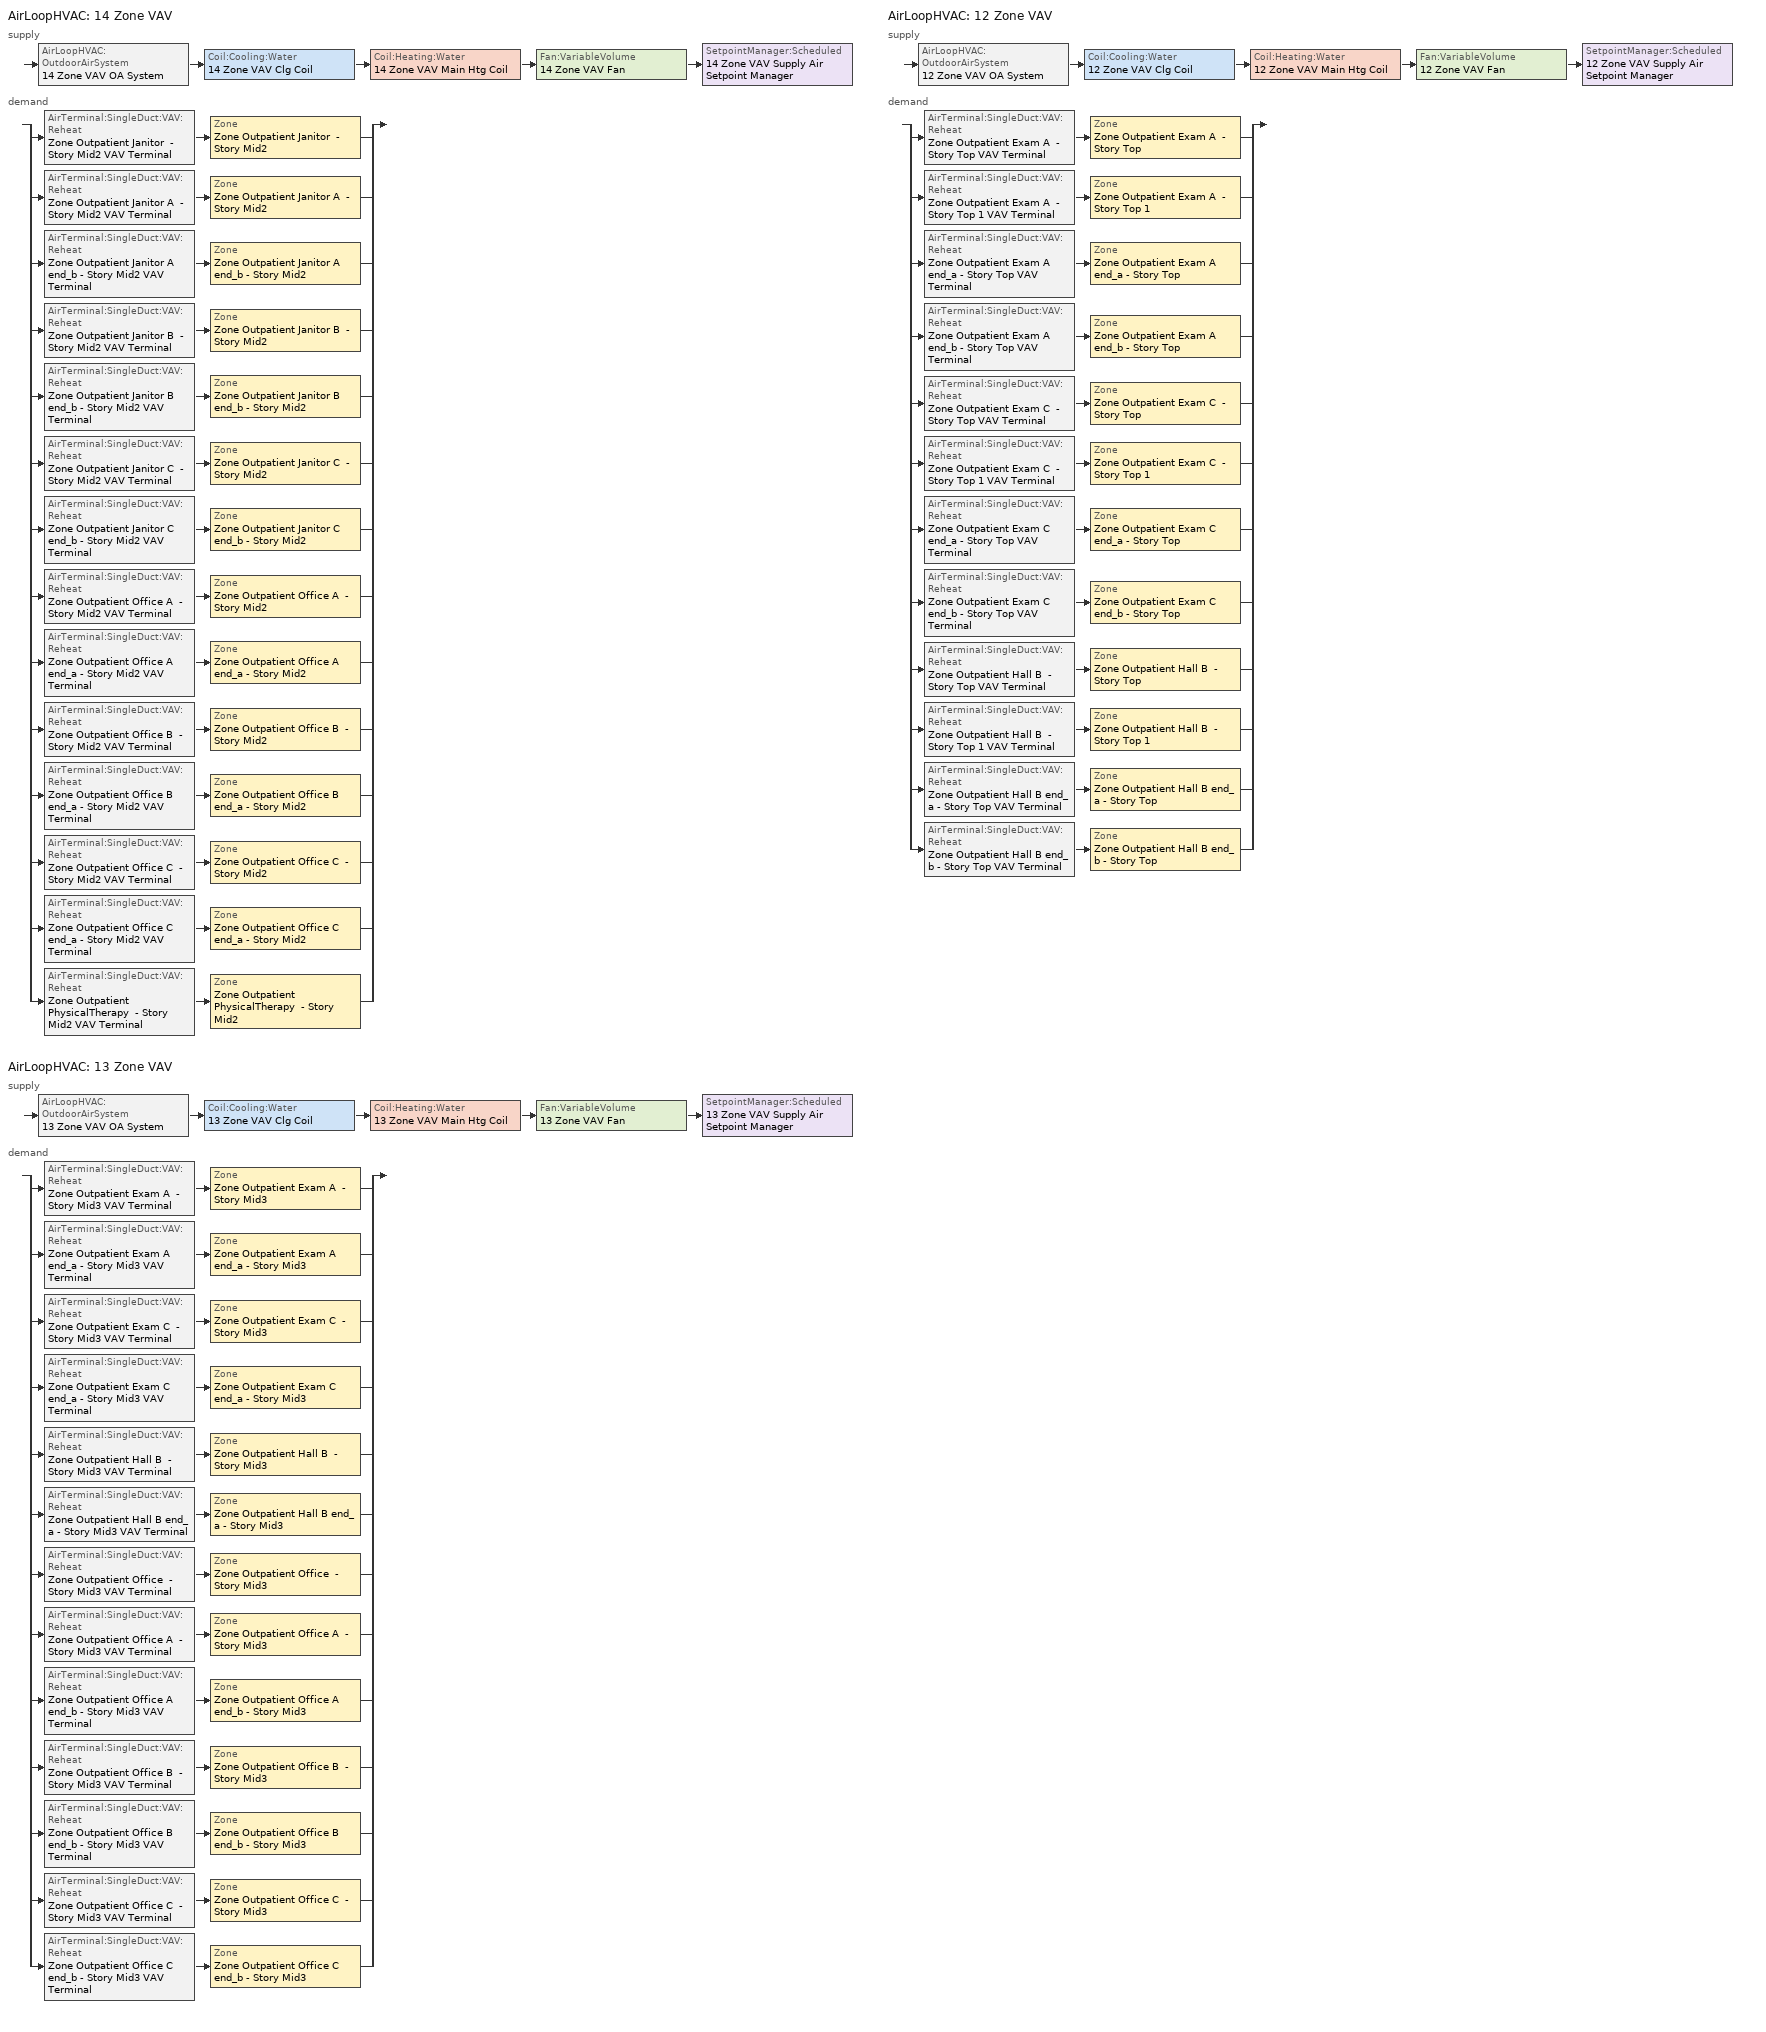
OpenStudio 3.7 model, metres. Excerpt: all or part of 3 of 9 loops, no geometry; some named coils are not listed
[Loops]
AirLoopHVAC '14 Zone VAV'
 supply: AirLoopHVAC:OutdoorAirSystem '14 Zone VAV OA System' > Coil:Cooling:Water '14 Zone VAV Clg Coil' > Coil:Heating:Water '14 Zone VAV Main Htg Coil' > Fan:VariableVolume '14 Zone VAV Fan' > SetpointManager:Scheduled '14 Zone VAV Supply Air Setpoint Manager'
 demand: split
  | AirTerminal:SingleDuct:VAV:Reheat 'Zone Outpatient Janitor  - Story Mid2 VAV Terminal' > Zone 'Zone Outpatient Janitor  - Story Mid2'
  | AirTerminal:SingleDuct:VAV:Reheat 'Zone Outpatient Janitor A  - Story Mid2 VAV Terminal' > Zone 'Zone Outpatient Janitor A  - Story Mid2'
  | AirTerminal:SingleDuct:VAV:Reheat 'Zone Outpatient Janitor A end_b - Story Mid2 VAV Terminal' > Zone 'Zone Outpatient Janitor A end_b - Story Mid2'
  | AirTerminal:SingleDuct:VAV:Reheat 'Zone Outpatient Janitor B  - Story Mid2 VAV Terminal' > Zone 'Zone Outpatient Janitor B  - Story Mid2'
  | AirTerminal:SingleDuct:VAV:Reheat 'Zone Outpatient Janitor B end_b - Story Mid2 VAV Terminal' > Zone 'Zone Outpatient Janitor B end_b - Story Mid2'
  | AirTerminal:SingleDuct:VAV:Reheat 'Zone Outpatient Janitor C  - Story Mid2 VAV Terminal' > Zone 'Zone Outpatient Janitor C  - Story Mid2'
  | AirTerminal:SingleDuct:VAV:Reheat 'Zone Outpatient Janitor C end_b - Story Mid2 VAV Terminal' > Zone 'Zone Outpatient Janitor C end_b - Story Mid2'
  | AirTerminal:SingleDuct:VAV:Reheat 'Zone Outpatient Office A  - Story Mid2 VAV Terminal' > Zone 'Zone Outpatient Office A  - Story Mid2'
  | AirTerminal:SingleDuct:VAV:Reheat 'Zone Outpatient Office A end_a - Story Mid2 VAV Terminal' > Zone 'Zone Outpatient Office A end_a - Story Mid2'
  | AirTerminal:SingleDuct:VAV:Reheat 'Zone Outpatient Office B  - Story Mid2 VAV Terminal' > Zone 'Zone Outpatient Office B  - Story Mid2'
  | AirTerminal:SingleDuct:VAV:Reheat 'Zone Outpatient Office B end_a - Story Mid2 VAV Terminal' > Zone 'Zone Outpatient Office B end_a - Story Mid2'
  | AirTerminal:SingleDuct:VAV:Reheat 'Zone Outpatient Office C  - Story Mid2 VAV Terminal' > Zone 'Zone Outpatient Office C  - Story Mid2'
  | AirTerminal:SingleDuct:VAV:Reheat 'Zone Outpatient Office C end_a - Story Mid2 VAV Terminal' > Zone 'Zone Outpatient Office C end_a - Story Mid2'
  | AirTerminal:SingleDuct:VAV:Reheat 'Zone Outpatient PhysicalTherapy  - Story Mid2 VAV Terminal' > Zone 'Zone Outpatient PhysicalTherapy  - Story Mid2'
AirLoopHVAC '13 Zone VAV'
 supply: AirLoopHVAC:OutdoorAirSystem '13 Zone VAV OA System' > Coil:Cooling:Water '13 Zone VAV Clg Coil' > Coil:Heating:Water '13 Zone VAV Main Htg Coil' > Fan:VariableVolume '13 Zone VAV Fan' > SetpointManager:Scheduled '13 Zone VAV Supply Air Setpoint Manager'
 demand: split
  | AirTerminal:SingleDuct:VAV:Reheat 'Zone Outpatient Exam A  - Story Mid3 VAV Terminal' > Zone 'Zone Outpatient Exam A  - Story Mid3'
  | AirTerminal:SingleDuct:VAV:Reheat 'Zone Outpatient Exam A end_a - Story Mid3 VAV Terminal' > Zone 'Zone Outpatient Exam A end_a - Story Mid3'
  | AirTerminal:SingleDuct:VAV:Reheat 'Zone Outpatient Exam C  - Story Mid3 VAV Terminal' > Zone 'Zone Outpatient Exam C  - Story Mid3'
  | AirTerminal:SingleDuct:VAV:Reheat 'Zone Outpatient Exam C end_a - Story Mid3 VAV Terminal' > Zone 'Zone Outpatient Exam C end_a - Story Mid3'
  | AirTerminal:SingleDuct:VAV:Reheat 'Zone Outpatient Hall B  - Story Mid3 VAV Terminal' > Zone 'Zone Outpatient Hall B  - Story Mid3'
  | AirTerminal:SingleDuct:VAV:Reheat 'Zone Outpatient Hall B end_a - Story Mid3 VAV Terminal' > Zone 'Zone Outpatient Hall B end_a - Story Mid3'
  | AirTerminal:SingleDuct:VAV:Reheat 'Zone Outpatient Office  - Story Mid3 VAV Terminal' > Zone 'Zone Outpatient Office  - Story Mid3'
  | AirTerminal:SingleDuct:VAV:Reheat 'Zone Outpatient Office A  - Story Mid3 VAV Terminal' > Zone 'Zone Outpatient Office A  - Story Mid3'
  | AirTerminal:SingleDuct:VAV:Reheat 'Zone Outpatient Office A end_b - Story Mid3 VAV Terminal' > Zone 'Zone Outpatient Office A end_b - Story Mid3'
  | AirTerminal:SingleDuct:VAV:Reheat 'Zone Outpatient Office B  - Story Mid3 VAV Terminal' > Zone 'Zone Outpatient Office B  - Story Mid3'
  | AirTerminal:SingleDuct:VAV:Reheat 'Zone Outpatient Office B end_b - Story Mid3 VAV Terminal' > Zone 'Zone Outpatient Office B end_b - Story Mid3'
  | AirTerminal:SingleDuct:VAV:Reheat 'Zone Outpatient Office C  - Story Mid3 VAV Terminal' > Zone 'Zone Outpatient Office C  - Story Mid3'
  | AirTerminal:SingleDuct:VAV:Reheat 'Zone Outpatient Office C end_b - Story Mid3 VAV Terminal' > Zone 'Zone Outpatient Office C end_b - Story Mid3'
AirLoopHVAC '12 Zone VAV'
 supply: AirLoopHVAC:OutdoorAirSystem '12 Zone VAV OA System' > Coil:Cooling:Water '12 Zone VAV Clg Coil' > Coil:Heating:Water '12 Zone VAV Main Htg Coil' > Fan:VariableVolume '12 Zone VAV Fan' > SetpointManager:Scheduled '12 Zone VAV Supply Air Setpoint Manager'
 demand: split
  | AirTerminal:SingleDuct:VAV:Reheat 'Zone Outpatient Exam A  - Story Top VAV Terminal' > Zone 'Zone Outpatient Exam A  - Story Top'
  | AirTerminal:SingleDuct:VAV:Reheat 'Zone Outpatient Exam A  - Story Top 1 VAV Terminal' > Zone 'Zone Outpatient Exam A  - Story Top 1'
  | AirTerminal:SingleDuct:VAV:Reheat 'Zone Outpatient Exam A end_a - Story Top VAV Terminal' > Zone 'Zone Outpatient Exam A end_a - Story Top'
  | AirTerminal:SingleDuct:VAV:Reheat 'Zone Outpatient Exam A end_b - Story Top VAV Terminal' > Zone 'Zone Outpatient Exam A end_b - Story Top'
  | AirTerminal:SingleDuct:VAV:Reheat 'Zone Outpatient Exam C  - Story Top VAV Terminal' > Zone 'Zone Outpatient Exam C  - Story Top'
  | AirTerminal:SingleDuct:VAV:Reheat 'Zone Outpatient Exam C  - Story Top 1 VAV Terminal' > Zone 'Zone Outpatient Exam C  - Story Top 1'
  | AirTerminal:SingleDuct:VAV:Reheat 'Zone Outpatient Exam C end_a - Story Top VAV Terminal' > Zone 'Zone Outpatient Exam C end_a - Story Top'
  | AirTerminal:SingleDuct:VAV:Reheat 'Zone Outpatient Exam C end_b - Story Top VAV Terminal' > Zone 'Zone Outpatient Exam C end_b - Story Top'
  | AirTerminal:SingleDuct:VAV:Reheat 'Zone Outpatient Hall B  - Story Top VAV Terminal' > Zone 'Zone Outpatient Hall B  - Story Top'
  | AirTerminal:SingleDuct:VAV:Reheat 'Zone Outpatient Hall B  - Story Top 1 VAV Terminal' > Zone 'Zone Outpatient Hall B  - Story Top 1'
  | AirTerminal:SingleDuct:VAV:Reheat 'Zone Outpatient Hall B end_a - Story Top VAV Terminal' > Zone 'Zone Outpatient Hall B end_a - Story Top'
  | AirTerminal:SingleDuct:VAV:Reheat 'Zone Outpatient Hall B end_b - Story Top VAV Terminal' > Zone 'Zone Outpatient Hall B end_b - Story Top'
[Sizing:Zone] Zone Cooling Design Supply Air Temperature Input Method=SupplyAirTemperature; Zone Cooling Design Supply Air Temperature {C}=12.7778; Zone Cooling Design Supply Air Temperature Difference {deltaC}=11.11; Zone Heating Design Supply Air Temperature Input Method=SupplyAirTemperature; Zone Heating Design Supply Air Temperature {C}=40; Zone Heating Design Supply Air Temperature Difference {deltaC}=11.11; Zone Cooling Design Supply Air Humidity Ratio {kg-H2O/kg-air}=0.0085; Zone Heating Design Supply Air Humidity Ratio {kg-H2O/kg-air}=0.008; Cooling Design Air Flow Method=DesignDayWithLimit; Heating Design Air Flow Method=DesignDay; Account for Dedicated Outdoor Air System=No; Dedicated Outdoor Air System Control Strategy=NeutralSupplyAir; Dedicated Outdoor Air Low Setpoint Temperature for Design {C}=autosize; Dedicated Outdoor Air High Setpoint Temperature for Design {C}=autosize; Zone Load Sizing Method=Sensible Load Only No Latent Load; Zone Latent Cooling Design Supply Air Humidity Ratio Input Method=HumidityRatioDifference; Zone Cooling Design Supply Air Humidity Ratio Difference {kgWater/kgDryAir}=0.005; Zone Latent Heating Design Supply Air Humidity Ratio Input Method=HumidityRatioDifference; Zone Humidification Design Supply Air Humidity Ratio Difference {kgWater/kgDryAir}=0.005
Zone Outpatient Office A end_a - Story Mid2; Zone Outpatient Office B end_a - Story Mid2; Zone Outpatient Office C end_a - Story Mid2; Zone Outpatient Office A  - Story Mid2; Zone Outpatient Office B  - Story Mid2; Zone Outpatient Office C  - Story Mid2; Zone Outpatient Janitor A  - Story Mid2; Zone Outpatient Janitor B  - Story Mid2; Zone Outpatient Janitor C  - Story Mid2; Zone Outpatient Janitor A end_b - Story Mid2; Zone Outpatient Janitor B end_b - Story Mid2; Zone Outpatient Janitor C end_b - Story Mid2; Zone Outpatient Exam A end_a - Story Mid3; Zone Outpatient Hall B end_a - Story Mid3; Zone Outpatient Exam C end_a - Story Mid3; Zone Outpatient Exam A  - Story Mid3; Zone Outpatient Hall B  - Story Mid3; Zone Outpatient Exam C  - Story Mid3; Zone Outpatient Office A  - Story Mid3; Zone Outpatient Office B  - Story Mid3; Zone Outpatient Office C  - Story Mid3; Zone Outpatient Office A end_b - Story Mid3; Zone Outpatient Office B end_b - Story Mid3; Zone Outpatient Office C end_b - Story Mid3; Zone Outpatient Exam A end_a - Story Top; Zone Outpatient Hall B end_a - Story Top; Zone Outpatient Exam C end_a - Story Top; Zone Outpatient Exam A  - Story Top; Zone Outpatient Hall B  - Story Top; Zone Outpatient Exam C  - Story Top; Zone Outpatient Exam A end_b - Story Top; Zone Outpatient Hall B end_b - Story Top; Zone Outpatient Exam C end_b - Story Top; Zone Outpatient Janitor  - Story Mid2; Zone Outpatient PhysicalTherapy  - Story Mid2; Zone Outpatient Office  - Story Mid3; Zone Outpatient Exam A  - Story Top 1; Zone Outpatient Hall B  - Story Top 1; Zone Outpatient Exam C  - Story Top 1
[Zone equipment]
Zone Outpatient Office A end_a - Story Mid2: Zone Outpatient Office A end_a - Story Mid2 VAV Terminal
Zone Outpatient Office B end_a - Story Mid2: Zone Outpatient Office B end_a - Story Mid2 VAV Terminal
Zone Outpatient Office C end_a - Story Mid2: Zone Outpatient Office C end_a - Story Mid2 VAV Terminal
Zone Outpatient Office A  - Story Mid2: Zone Outpatient Office A  - Story Mid2 VAV Terminal
Zone Outpatient Office B  - Story Mid2: Zone Outpatient Office B  - Story Mid2 VAV Terminal
Zone Outpatient Office C  - Story Mid2: Zone Outpatient Office C  - Story Mid2 VAV Terminal
Zone Outpatient Janitor A  - Story Mid2: Zone Outpatient Janitor A  - Story Mid2 VAV Terminal
Zone Outpatient Janitor B  - Story Mid2: Zone Outpatient Janitor B  - Story Mid2 VAV Terminal
Zone Outpatient Janitor C  - Story Mid2: Zone Outpatient Janitor C  - Story Mid2 VAV Terminal
Zone Outpatient Janitor A end_b - Story Mid2: Zone Outpatient Janitor A end_b - Story Mid2 VAV Terminal
Zone Outpatient Janitor B end_b - Story Mid2: Zone Outpatient Janitor B end_b - Story Mid2 VAV Terminal
Zone Outpatient Janitor C end_b - Story Mid2: Zone Outpatient Janitor C end_b - Story Mid2 VAV Terminal
Zone Outpatient Exam A end_a - Story Mid3: Zone Outpatient Exam A end_a - Story Mid3 VAV Terminal
Zone Outpatient Hall B end_a - Story Mid3: Zone Outpatient Hall B end_a - Story Mid3 VAV Terminal
Zone Outpatient Exam C end_a - Story Mid3: Zone Outpatient Exam C end_a - Story Mid3 VAV Terminal
Zone Outpatient Exam A  - Story Mid3: Zone Outpatient Exam A  - Story Mid3 VAV Terminal
Zone Outpatient Hall B  - Story Mid3: Zone Outpatient Hall B  - Story Mid3 VAV Terminal
Zone Outpatient Exam C  - Story Mid3: Zone Outpatient Exam C  - Story Mid3 VAV Terminal
Zone Outpatient Office A  - Story Mid3: Zone Outpatient Office A  - Story Mid3 VAV Terminal
Zone Outpatient Office B  - Story Mid3: Zone Outpatient Office B  - Story Mid3 VAV Terminal
Zone Outpatient Office C  - Story Mid3: Zone Outpatient Office C  - Story Mid3 VAV Terminal
Zone Outpatient Office A end_b - Story Mid3: Zone Outpatient Office A end_b - Story Mid3 VAV Terminal
Zone Outpatient Office B end_b - Story Mid3: Zone Outpatient Office B end_b - Story Mid3 VAV Terminal
Zone Outpatient Office C end_b - Story Mid3: Zone Outpatient Office C end_b - Story Mid3 VAV Terminal
Zone Outpatient Exam A end_a - Story Top: Zone Outpatient Exam A end_a - Story Top VAV Terminal
Zone Outpatient Hall B end_a - Story Top: Zone Outpatient Hall B end_a - Story Top VAV Terminal
Zone Outpatient Exam C end_a - Story Top: Zone Outpatient Exam C end_a - Story Top VAV Terminal
Zone Outpatient Exam A  - Story Top: Zone Outpatient Exam A  - Story Top VAV Terminal
Zone Outpatient Hall B  - Story Top: Zone Outpatient Hall B  - Story Top VAV Terminal
Zone Outpatient Exam C  - Story Top: Zone Outpatient Exam C  - Story Top VAV Terminal
Zone Outpatient Exam A end_b - Story Top: Zone Outpatient Exam A end_b - Story Top VAV Terminal
Zone Outpatient Hall B end_b - Story Top: Zone Outpatient Hall B end_b - Story Top VAV Terminal
Zone Outpatient Exam C end_b - Story Top: Zone Outpatient Exam C end_b - Story Top VAV Terminal
Zone Outpatient Janitor  - Story Mid2: Zone Outpatient Janitor  - Story Mid2 VAV Terminal
Zone Outpatient PhysicalTherapy  - Story Mid2: Zone Outpatient PhysicalTherapy  - Story Mid2 VAV Terminal
Zone Outpatient Office  - Story Mid3: Zone Outpatient Office  - Story Mid3 VAV Terminal
Zone Outpatient Exam A  - Story Top 1: Zone Outpatient Exam A  - Story Top 1 VAV Terminal
Zone Outpatient Hall B  - Story Top 1: Zone Outpatient Hall B  - Story Top 1 VAV Terminal
Zone Outpatient Exam C  - Story Top 1: Zone Outpatient Exam C  - Story Top 1 VAV Terminal
[SetpointManager:Scheduled] Control Variable=Temperature; Schedule=Supply Air Temp - 55.0F
Name | Setpoint Node or NodeList
14 Zone VAV Supply Air Setpoint Manager | 14 Zone VAV Supply Outlet Node
13 Zone VAV Supply Air Setpoint Manager | 13 Zone VAV Supply Outlet Node
12 Zone VAV Supply Air Setpoint Manager | 12 Zone VAV Supply Outlet Node
[AirLoopHVAC] Design Return Air Flow Fraction of Supply Air Flow=1
Name | Availability Schedule | Design Supply Air Flow Rate {m3/s}
14 Zone VAV | 14 Zone VAV Occ Sch | 3.98687
13 Zone VAV | 13 Zone VAV Occ Sch | 5.14985
12 Zone VAV | 12 Zone VAV Occ Sch | 6.78817
[Sizing:System] Type of Load to Size On=Sensible; Central Heating Maximum System Air Flow Ratio=0.3; Preheat Design Temperature {C}=7.22222; Preheat Design Humidity Ratio {kg-H2O/kg-Air}=0.008; Precool Design Temperature {C}=12.7778; Precool Design Humidity Ratio {kg-H2O/kg-Air}=0.008; Central Cooling Design Supply Air Temperature {C}=12.7778; Central Heating Design Supply Air Temperature {C}=12.7778; Sizing Option=Coincident; 100% Outdoor Air in Cooling=No; 100% Outdoor Air in Heating=No; Central Cooling Design Supply Air Humidity Ratio {kg-H2O/kg-Air}=0.0085; Central Heating Design Supply Air Humidity Ratio {kg-H2O/kg-Air}=0.008; Cooling Design Air Flow Method=DesignDay; Heating Design Air Flow Method=DesignDay; System Outdoor Air Method=ZoneSum; Zone Maximum Outdoor Air Fraction=1; Cooling Supply Air Flow Rate Per Floor Area {m3/s-m2}=0.00996765; Cooling Fraction of Autosized Cooling Supply Air Flow Rate=1; Cooling Supply Air Flow Rate Per Unit Cooling Capacity {m3/s-W}=3.94755e-05; Heating Supply Air Flow Rate Per Floor Area {m3/s-m2}=0.00996765; Heating Fraction of Autosized Heating Supply Air Flow Rate=1; Heating Fraction of Autosized Cooling Supply Air Flow Rate=1; Heating Supply Air Flow Rate Per Unit Heating Capacity {m3/s-W}=3.15882e-05; Cooling Design Capacity Method=CoolingDesignCapacity; Cooling Design Capacity Per Floor Area {W/m2}=234.7; Fraction of Autosized Cooling Design Capacity=1; Heating Design Capacity Method=HeatingDesignCapacity; Heating Design Capacity Per Floor Area {W/m2}=157; Fraction of Autosized Heating Design Capacity=1; Central Cooling Capacity Control Method=OnOff; Occupant Diversity=1
Name | Design Outdoor Air Flow Rate {m3/s} | Cooling Design Capacity {W} | Heating Design Capacity {W}
14 Zone VAV | 3.98687 | 68913.84 | 42838.21
13 Zone VAV | 5.14985 | 81424.52 | 39650.67
12 Zone VAV | 6.78817 | 105518 | 45154.26
[Fan:VariableVolume] Availability Schedule=Always On Discrete; Pressure Rise {Pa}=1574.24; Fan Power Minimum Flow Rate Input Method=Fraction; Fan Power Minimum Flow Fraction=0.25; Fan Power Minimum Air Flow Rate {m3/s}=0; Motor In Airstream Fraction=1; Fan Power Coefficient 1=0.04076; Fan Power Coefficient 2=0.0881; Fan Power Coefficient 3=-0.0729; Fan Power Coefficient 4=0.9437; Fan Power Coefficient 5=0
Name | Fan Total Efficiency | Maximum Flow Rate {m3/s} | Motor Efficiency
14 Zone VAV Fan | 0.5915 | 3.98687 | 0.91
13 Zone VAV Fan | 0.5915 | 5.14985 | 0.91
12 Zone VAV Fan | 0.6006 | 6.78817 | 0.924
[Controller:OutdoorAir] Economizer Control Type=NoEconomizer; Economizer Control Action Type=ModulateFlow; Economizer Maximum Limit Dry-Bulb Temperature {C}=12.7778; Economizer Maximum Limit Enthalpy {J/kg}=64000; Lockout Type=LockoutWithHeating; Minimum Limit Type=FixedMinimum; High Humidity Control=No; Heat Recovery Bypass Control Type=BypassWhenWithinEconomizerLimits; Economizer Operation Staging=InterlockedWithMechanicalCooling
Name | Minimum Outdoor Air Flow Rate {m3/s} | Maximum Outdoor Air Flow Rate {m3/s} | Minimum Outdoor Air Schedule | Controller Mechanical Ventilation
14 Zone VAV OA Controller | 1.5057 | 3.98687 | 14 Zone VAV_night_novent_schedule | 14 Zone VAV Vent Controller
13 Zone VAV OA Controller | 1.44744 | 5.14985 | 13 Zone VAV_night_novent_schedule | 13 Zone VAV Vent Controller
12 Zone VAV OA Controller | 1.61777 | 6.78817 | 12 Zone VAV_night_novent_schedule | 12 Zone VAV Vent Controller
[Controller:MechanicalVentilation] Availability Schedule=Always On Discrete; System Outdoor Air Method=ZoneSum
14 Zone VAV Vent Controller; 13 Zone VAV Vent Controller; 12 Zone VAV Vent Controller
[AirLoopHVAC:OutdoorAirSystem]
Name | Controller
14 Zone VAV OA System | 14 Zone VAV OA Controller
13 Zone VAV OA System | 13 Zone VAV OA Controller
12 Zone VAV OA System | 12 Zone VAV OA Controller
[AirTerminal:SingleDuct:VAV:Reheat] Availability Schedule=Always On Discrete; Zone Minimum Air Flow Input Method=Constant; Minimum Hot Water or Steam Flow Rate {m3/s}=0; Convergence Tolerance=0.001; Damper Heating Action=Normal; Maximum Flow per Zone Floor Area During Reheat {m3/s-m2}=AutoSize; Maximum Flow Fraction During Reheat=AutoSize; Maximum Reheat Air Temperature {C}=40; Control For Outdoor Air=No
Name | Maximum Air Flow Rate {m3/s} | Constant Minimum Air Flow Fraction | Fixed Minimum Air Flow Rate {m3/s} | Reheat Coil | Maximum Hot Water or Steam Flow Rate {m3/s}
Zone Outpatient Janitor  - Story Mid2 VAV Terminal | 0.241875 | 0.339471 | 0.0821095 | Zone Outpatient Janitor  - Story Mid2 Reheat Coil | 0.000131838
Zone Outpatient Janitor A  - Story Mid2 VAV Terminal | 0.163076 | 0.339471 | 0.0553596 | Zone Outpatient Janitor A  - Story Mid2 Reheat Coil | 9.83703e-05
Zone Outpatient Janitor A end_b - Story Mid2 VAV Terminal | 0.0820846 | 0.339471 | 0.0278654 | Zone Outpatient Janitor A end_b - Story Mid2 Reheat Coil | 5.90265e-05
Zone Outpatient Janitor B  - Story Mid2 VAV Terminal | 0.212906 | 0.339471 | 0.0722755 | Zone Outpatient Janitor B  - Story Mid2 Reheat Coil | 4.35449e-05
Zone Outpatient Janitor B end_b - Story Mid2 VAV Terminal | 0.143863 | 0.339471 | 0.0488374 | Zone Outpatient Janitor B end_b - Story Mid2 Reheat Coil | 8.78552e-05
Zone Outpatient Janitor C  - Story Mid2 VAV Terminal | 0.155165 | 0.339471 | 0.0526741 | Zone Outpatient Janitor C  - Story Mid2 Reheat Coil | 9.82622e-05
Zone Outpatient Janitor C end_b - Story Mid2 VAV Terminal | 0.0803361 | 0.339471 | 0.0272718 | Zone Outpatient Janitor C end_b - Story Mid2 Reheat Coil | 5.89964e-05
Zone Outpatient Office A  - Story Mid2 VAV Terminal | 0.788506 | 0.339471 | 0.267675 | Zone Outpatient Office A  - Story Mid2 Reheat Coil | 0.000191681
Zone Outpatient Office A end_a - Story Mid2 VAV Terminal | 0.117374 | 0.339471 | 0.039845 | Zone Outpatient Office A end_a - Story Mid2 Reheat Coil | 5.20801e-05
Zone Outpatient Office B  - Story Mid2 VAV Terminal | 1.52421 | 0.339471 | 0.517425 | Zone Outpatient Office B  - Story Mid2 Reheat Coil | 0.000115173
Zone Outpatient Office B end_a - Story Mid2 VAV Terminal | 0.241745 | 0.339471 | 0.0820654 | Zone Outpatient Office B end_a - Story Mid2 Reheat Coil | 6.3001e-05
Zone Outpatient Office C  - Story Mid2 VAV Terminal | 0.797504 | 0.339471 | 0.27073 | Zone Outpatient Office C  - Story Mid2 Reheat Coil | 0.000192131
Zone Outpatient Office C end_a - Story Mid2 VAV Terminal | 0.120183 | 0.339471 | 0.0407987 | Zone Outpatient Office C end_a - Story Mid2 Reheat Coil | 5.2047e-05
Zone Outpatient PhysicalTherapy  - Story Mid2 VAV Terminal | 0.258825 | 0.339471 | 0.0878636 | Zone Outpatient PhysicalTherapy  - Story Mid2 Reheat Coil | 5.20461e-05
Zone Outpatient Exam A  - Story Mid3 VAV Terminal | 0.967549 | 0.423331 | 0.409593 | Zone Outpatient Exam A  - Story Mid3 Reheat Coil | 0.000192878
Zone Outpatient Exam A end_a - Story Mid3 VAV Terminal | 0.135732 | 0.325361 | 0.044162 | Zone Outpatient Exam A end_a - Story Mid3 Reheat Coil | 4.09702e-05
Zone Outpatient Exam C  - Story Mid3 VAV Terminal | 0.978397 | 0.457981 | 0.448087 | Zone Outpatient Exam C  - Story Mid3 Reheat Coil | 0.000201009
Zone Outpatient Exam C end_a - Story Mid3 VAV Terminal | 0.138281 | 0.35029 | 0.0484383 | Zone Outpatient Exam C end_a - Story Mid3 Reheat Coil | 4.09242e-05
Zone Outpatient Hall B  - Story Mid3 VAV Terminal | 1.37779 | 0.3 | 0.413336 | Zone Outpatient Hall B  - Story Mid3 Reheat Coil | 9.20045e-05
Zone Outpatient Hall B end_a - Story Mid3 VAV Terminal | 0.225713 | 0.3 | 0.0677139 | Zone Outpatient Hall B end_a - Story Mid3 Reheat Coil | 8.82351e-05
Zone Outpatient Office  - Story Mid3 VAV Terminal | 0.766034 | 0.3 | 0.22981 | Zone Outpatient Office  - Story Mid3 Reheat Coil | 0.000121239
Zone Outpatient Office A  - Story Mid3 VAV Terminal | 0.281502 | 0.3 | 0.0844507 | Zone Outpatient Office A  - Story Mid3 Reheat Coil | 7.03739e-05
Zone Outpatient Office A end_b - Story Mid3 VAV Terminal | 0.123104 | 0.3 | 0.0369311 | Zone Outpatient Office A end_b - Story Mid3 Reheat Coil | 5.2793e-05
Zone Outpatient Office B  - Story Mid3 VAV Terminal | 0.546325 | 0.315651 | 0.172448 | Zone Outpatient Office B  - Story Mid3 Reheat Coil | 3.83852e-05
Zone Outpatient Office B end_b - Story Mid3 VAV Terminal | 0.253983 | 0.3 | 0.0761948 | Zone Outpatient Office B end_b - Story Mid3 Reheat Coil | 6.57441e-05
Zone Outpatient Office C  - Story Mid3 VAV Terminal | 0.285248 | 0.3 | 0.0855743 | Zone Outpatient Office C  - Story Mid3 Reheat Coil | 7.02184e-05
Zone Outpatient Office C end_b - Story Mid3 VAV Terminal | 0.124058 | 0.3 | 0.0372173 | Zone Outpatient Office C end_b - Story Mid3 Reheat Coil | 5.27466e-05
Zone Outpatient Exam A  - Story Top VAV Terminal | 1.43467 | 0.363551 | 0.521574 | Zone Outpatient Exam A  - Story Top Reheat Coil | 0.00038565
Zone Outpatient Exam A  - Story Top 1 VAV Terminal | 0.262425 | 0.436693 | 0.114599 | Zone Outpatient Exam A  - Story Top 1 Reheat Coil | 6.82375e-05
Zone Outpatient Exam A end_a - Story Top VAV Terminal | 0.1488 | 0.3 | 0.0446399 | Zone Outpatient Exam A end_a - Story Top Reheat Coil | 5.30312e-05
Zone Outpatient Exam A end_b - Story Top VAV Terminal | 0.150793 | 0.3 | 0.045238 | Zone Outpatient Exam A end_b - Story Top Reheat Coil | 5.29923e-05
Zone Outpatient Exam C  - Story Top VAV Terminal | 1.39573 | 0.390764 | 0.545403 | Zone Outpatient Exam C  - Story Top Reheat Coil | 0.000389983
Zone Outpatient Exam C  - Story Top 1 VAV Terminal | 0.262425 | 0.436693 | 0.114599 | Zone Outpatient Exam C  - Story Top 1 Reheat Coil | 6.82375e-05
Zone Outpatient Exam C end_a - Story Top VAV Terminal | 0.145112 | 0.318304 | 0.0461896 | Zone Outpatient Exam C end_a - Story Top Reheat Coil | 5.29818e-05
Zone Outpatient Exam C end_b - Story Top VAV Terminal | 0.148955 | 0.312895 | 0.0466073 | Zone Outpatient Exam C end_b - Story Top Reheat Coil | 5.29429e-05
Zone Outpatient Hall B  - Story Top VAV Terminal | 2.05045 | 0.3 | 0.615136 | Zone Outpatient Hall B  - Story Top Reheat Coil | 0.000879087
Zone Outpatient Hall B  - Story Top 1 VAV Terminal | 0.441075 | 0.3 | 0.132322 | Zone Outpatient Hall B  - Story Top 1 Reheat Coil | 0.000218813
Zone Outpatient Hall B end_a - Story Top VAV Terminal | 0.24305 | 0.3 | 0.0729149 | Zone Outpatient Hall B end_a - Story Top Reheat Coil | 0.000145782
Zone Outpatient Hall B end_b - Story Top VAV Terminal | 0.257305 | 0.3 | 0.0771916 | Zone Outpatient Hall B end_b - Story Top Reheat Coil | 0.000145633
[Schedule:Ruleset]
Name | Default Day Schedule | Summer Design Day Schedule | Winter Design Day Schedule
Supply Air Temp - 55.0F | Supply Air Temp - 55.0F Default
12 Zone VAV Occ Sch | 12 Zone VAV Occ Sch Default | 12 Zone VAV Occ Sch Summer Design Day | 12 Zone VAV Occ Sch Winter Design Day
13 Zone VAV Occ Sch | 13 Zone VAV Occ Sch Default | 13 Zone VAV Occ Sch Summer Design Day | 13 Zone VAV Occ Sch Winter Design Day
14 Zone VAV Occ Sch | 14 Zone VAV Occ Sch Default | 14 Zone VAV Occ Sch Summer Design Day | 14 Zone VAV Occ Sch Winter Design Day
12 Zone VAV_night_novent_schedule | 12 Zone VAV Occ Sch Default 2 | 12 Zone VAV Occ Sch Summer Design Day 2 | 12 Zone VAV Occ Sch Winter Design Day 2
13 Zone VAV_night_novent_schedule | 13 Zone VAV Occ Sch Default 2 | 13 Zone VAV Occ Sch Summer Design Day 2 | 13 Zone VAV Occ Sch Winter Design Day 2
14 Zone VAV_night_novent_schedule | 14 Zone VAV Occ Sch Default 2 | 14 Zone VAV Occ Sch Summer Design Day 2 | 14 Zone VAV Occ Sch Winter Design Day 2
[Schedule:Day]
Supply Air Temp - 55.0F Default; autogen Supply Air Temp - 55.0F 0_day_sch; autogen Supply Air Temp - 55.0F 1_day_sch: Yes, 24, 0, 12.7778
12 Zone VAV Occ Sch Default; 13 Zone VAV Occ Sch Default; 14 Zone VAV Occ Sch Default; 12 Zone VAV Occ Sch Default 2; 13 Zone VAV Occ Sch Default 2; 14 Zone VAV Occ Sch Default 2: 5, 15, 0, 18, 45, 1, 24, 0, 0
12 Zone VAV Occ Sch Winter Design Day; 12 Zone VAV Occ Sch Summer Design Day; 13 Zone VAV Occ Sch Winter Design Day; 13 Zone VAV Occ Sch Summer Design Day; 14 Zone VAV Occ Sch Winter Design Day; 14 Zone VAV Occ Sch Summer Design Day; 12 Zone VAV Occ Sch Summer Design Day 2; 12 Zone VAV Occ Sch Winter Design Day 2; 13 Zone VAV Occ Sch Summer Design Day 2; 13 Zone VAV Occ Sch Winter Design Day 2; 14 Zone VAV Occ Sch Summer Design Day 2; 14 Zone VAV Occ Sch Winter Design Day 2: 24, 0, 1
12 Zone VAV Occ Sch Saturday; 13 Zone VAV Occ Sch Saturday; 14 Zone VAV Occ Sch Saturday; 12 Zone VAV Occ Sch Saturday 2; 13 Zone VAV Occ Sch Saturday 2; 14 Zone VAV Occ Sch Saturday 2: 10, 45, 0, 17, 0, 1, 24, 0, 0
12 Zone VAV Occ Sch Sunday; 13 Zone VAV Occ Sch Sunday; 14 Zone VAV Occ Sch Sunday; 12 Zone VAV Occ Sch Sunday 2; 13 Zone VAV Occ Sch Sunday 2; 14 Zone VAV Occ Sch Sunday 2: 24, 0, 0
[Schedule:Rule]
autogen Supply Air Temp - 55.0F 0: Schedule Ruleset=Supply Air Temp - 55.0F; Rule Order=0; Day Schedule=autogen Supply Air Temp - 55.0F 0_day_sch; Apply Sunday=Yes; Apply Monday=Yes; Apply Tuesday=Yes; Apply Wednesday=Yes; Apply Thursday=Yes; Apply Friday=Yes; Apply Saturday=Yes; Date Specification Type=SpecificDates; Specific Month 1=1; Specific Day 1=6; Specific Month 2=1; Specific Day 2=13; Specific Month 3=1; Specific Day 3=20; Specific Month 4=1; Specific Day 4=27; Specific Month 5=2; Specific Day 5=3; Specific Month 6=2; Specific Day 6=10; Specific Month 7=2; Specific Day 7=17; Specific Month 8=2; Specific Day 8=24; Specific Month 9=3; Specific Day 9=3; Specific Month 10=3; Specific Day 10=10; Specific Month 11=3; Specific Day 11=17; Specific Month 12=3; Specific Day 12=24; Specific Month 13=3; Specific Day 13=31; Specific Month 14=4; Specific Day 14=7; Specific Month 15=4; Specific Day 15=14; Specific Month 16=4; Specific Day 16=21; Specific Month 17=4; Specific Day 17=28; Specific Month 18=5; Specific Day 18=5; Specific Month 19=5; Specific Day 19=12; Specific Month 20=5; Specific Day 20=19; Specific Month 21=5; Specific Day 21=26; Specific Month 22=6; Specific Day 22=2; Specific Month 23=6; Specific Day 23=9; Specific Month 24=6; Specific Day 24=16; Specific Month 25=6; Specific Day 25=23; Specific Month 26=6; Specific Day 26=30; Specific Month 27=7; Specific Day 27=7; Specific Month 28=7; Specific Day 28=14; Specific Month 29=7; Specific Day 29=21; Specific Month 30=7; Specific Day 30=28; Specific Month 31=8; Specific Day 31=4; Specific Month 32=8; Specific Day 32=11; Specific Month 33=8; Specific Day 33=18; Specific Month 34=8; Specific Day 34=25; Specific Month 35=9; Specific Day 35=1; Specific Month 36=9; Specific Day 36=8; Specific Month 37=9; Specific Day 37=15; Specific Month 38=9; Specific Day 38=22; Specific Month 39=9; Specific Day 39=29; Specific Month 40=10; Specific Day 40=6; Specific Month 41=10; Specific Day 41=13; Specific Month 42=10; Specific Day 42=20; Specific Month 43=10; Specific Day 43=27; Specific Month 44=11; Specific Day 44=3; Specific Month 45=11; Specific Day 45=10; Specific Month 46=11; Specific Day 46=17; Specific Month 47=11; Specific Day 47=24; Specific Month 48=12; Specific Day 48=1; Specific Month 49=12; Specific Day 49=8; Specific Month 50=12; Specific Day 50=15; Specific Month 51=12; Specific Day 51=22; Specific Month 52=12; Specific Day 52=29
autogen Supply Air Temp - 55.0F 1: Schedule Ruleset=Supply Air Temp - 55.0F; Rule Order=1; Day Schedule=autogen Supply Air Temp - 55.0F 1_day_sch; Apply Sunday=Yes; Apply Monday=Yes; Apply Tuesday=Yes; Apply Wednesday=Yes; Apply Thursday=Yes; Apply Friday=Yes; Apply Saturday=Yes; Date Specification Type=SpecificDates; Specific Month 1=1; Specific Day 1=7; Specific Month 2=1; Specific Day 2=14; Specific Month 3=1; Specific Day 3=21; Specific Month 4=1; Specific Day 4=28; Specific Month 5=2; Specific Day 5=4; Specific Month 6=2; Specific Day 6=11; Specific Month 7=2; Specific Day 7=18; Specific Month 8=2; Specific Day 8=25; Specific Month 9=3; Specific Day 9=4; Specific Month 10=3; Specific Day 10=11; Specific Month 11=3; Specific Day 11=18; Specific Month 12=3; Specific Day 12=25; Specific Month 13=4; Specific Day 13=1; Specific Month 14=4; Specific Day 14=8; Specific Month 15=4; Specific Day 15=15; Specific Month 16=4; Specific Day 16=22; Specific Month 17=4; Specific Day 17=29; Specific Month 18=5; Specific Day 18=6; Specific Month 19=5; Specific Day 19=13; Specific Month 20=5; Specific Day 20=20; Specific Month 21=5; Specific Day 21=27; Specific Month 22=6; Specific Day 22=3; Specific Month 23=6; Specific Day 23=10; Specific Month 24=6; Specific Day 24=17; Specific Month 25=6; Specific Day 25=24; Specific Month 26=7; Specific Day 26=1; Specific Month 27=7; Specific Day 27=8; Specific Month 28=7; Specific Day 28=15; Specific Month 29=7; Specific Day 29=22; Specific Month 30=7; Specific Day 30=29; Specific Month 31=8; Specific Day 31=5; Specific Month 32=8; Specific Day 32=12; Specific Month 33=8; Specific Day 33=19; Specific Month 34=8; Specific Day 34=26; Specific Month 35=9; Specific Day 35=2; Specific Month 36=9; Specific Day 36=9; Specific Month 37=9; Specific Day 37=16; Specific Month 38=9; Specific Day 38=23; Specific Month 39=9; Specific Day 39=30; Specific Month 40=10; Specific Day 40=7; Specific Month 41=10; Specific Day 41=14; Specific Month 42=10; Specific Day 42=21; Specific Month 43=10; Specific Day 43=28; Specific Month 44=11; Specific Day 44=4; Specific Month 45=11; Specific Day 45=11; Specific Month 46=11; Specific Day 46=18; Specific Month 47=11; Specific Day 47=25; Specific Month 48=12; Specific Day 48=2; Specific Month 49=12; Specific Day 49=9; Specific Month 50=12; Specific Day 50=16; Specific Month 51=12; Specific Day 51=23; Specific Month 52=12; Specific Day 52=30
12 Zone VAV Occ Sch Saturday Rule: Schedule Ruleset=12 Zone VAV Occ Sch; Rule Order=1; Day Schedule=12 Zone VAV Occ Sch Saturday; Apply Saturday=Yes; Date Specification Type=DateRange; Start Month=1; Start Day=1; End Month=12; End Day=31
12 Zone VAV Occ Sch Sunday Rule: Schedule Ruleset=12 Zone VAV Occ Sch; Rule Order=0; Day Schedule=12 Zone VAV Occ Sch Sunday; Apply Sunday=Yes; Date Specification Type=DateRange; Start Month=1; Start Day=1; End Month=12; End Day=31
13 Zone VAV Occ Sch Saturday Rule: Schedule Ruleset=13 Zone VAV Occ Sch; Rule Order=1; Day Schedule=13 Zone VAV Occ Sch Saturday; Apply Saturday=Yes; Date Specification Type=DateRange; Start Month=1; Start Day=1; End Month=12; End Day=31
13 Zone VAV Occ Sch Sunday Rule: Schedule Ruleset=13 Zone VAV Occ Sch; Rule Order=0; Day Schedule=13 Zone VAV Occ Sch Sunday; Apply Sunday=Yes; Date Specification Type=DateRange; Start Month=1; Start Day=1; End Month=12; End Day=31
14 Zone VAV Occ Sch Saturday Rule: Schedule Ruleset=14 Zone VAV Occ Sch; Rule Order=1; Day Schedule=14 Zone VAV Occ Sch Saturday; Apply Saturday=Yes; Date Specification Type=DateRange; Start Month=1; Start Day=1; End Month=12; End Day=31
14 Zone VAV Occ Sch Sunday Rule: Schedule Ruleset=14 Zone VAV Occ Sch; Rule Order=0; Day Schedule=14 Zone VAV Occ Sch Sunday; Apply Sunday=Yes; Date Specification Type=DateRange; Start Month=1; Start Day=1; End Month=12; End Day=31
12 Zone VAV Occ Sch Sunday Rule 2: Schedule Ruleset=12 Zone VAV_night_novent_schedule; Rule Order=0; Day Schedule=12 Zone VAV Occ Sch Sunday 2; Apply Sunday=Yes; Date Specification Type=DateRange; Start Month=1; Start Day=1; End Month=12; End Day=31
12 Zone VAV Occ Sch Saturday Rule 2: Schedule Ruleset=12 Zone VAV_night_novent_schedule; Rule Order=1; Day Schedule=12 Zone VAV Occ Sch Saturday 2; Apply Saturday=Yes; Date Specification Type=DateRange; Start Month=1; Start Day=1; End Month=12; End Day=31
13 Zone VAV Occ Sch Sunday Rule 2: Schedule Ruleset=13 Zone VAV_night_novent_schedule; Rule Order=0; Day Schedule=13 Zone VAV Occ Sch Sunday 2; Apply Sunday=Yes; Date Specification Type=DateRange; Start Month=1; Start Day=1; End Month=12; End Day=31
13 Zone VAV Occ Sch Saturday Rule 2: Schedule Ruleset=13 Zone VAV_night_novent_schedule; Rule Order=1; Day Schedule=13 Zone VAV Occ Sch Saturday 2; Apply Saturday=Yes; Date Specification Type=DateRange; Start Month=1; Start Day=1; End Month=12; End Day=31
14 Zone VAV Occ Sch Sunday Rule 2: Schedule Ruleset=14 Zone VAV_night_novent_schedule; Rule Order=0; Day Schedule=14 Zone VAV Occ Sch Sunday 2; Apply Sunday=Yes; Date Specification Type=DateRange; Start Month=1; Start Day=1; End Month=12; End Day=31
14 Zone VAV Occ Sch Saturday Rule 2: Schedule Ruleset=14 Zone VAV_night_novent_schedule; Rule Order=1; Day Schedule=14 Zone VAV Occ Sch Saturday 2; Apply Saturday=Yes; Date Specification Type=DateRange; Start Month=1; Start Day=1; End Month=12; End Day=31
[Schedule:Constant]
Always On Discrete: Value=1
